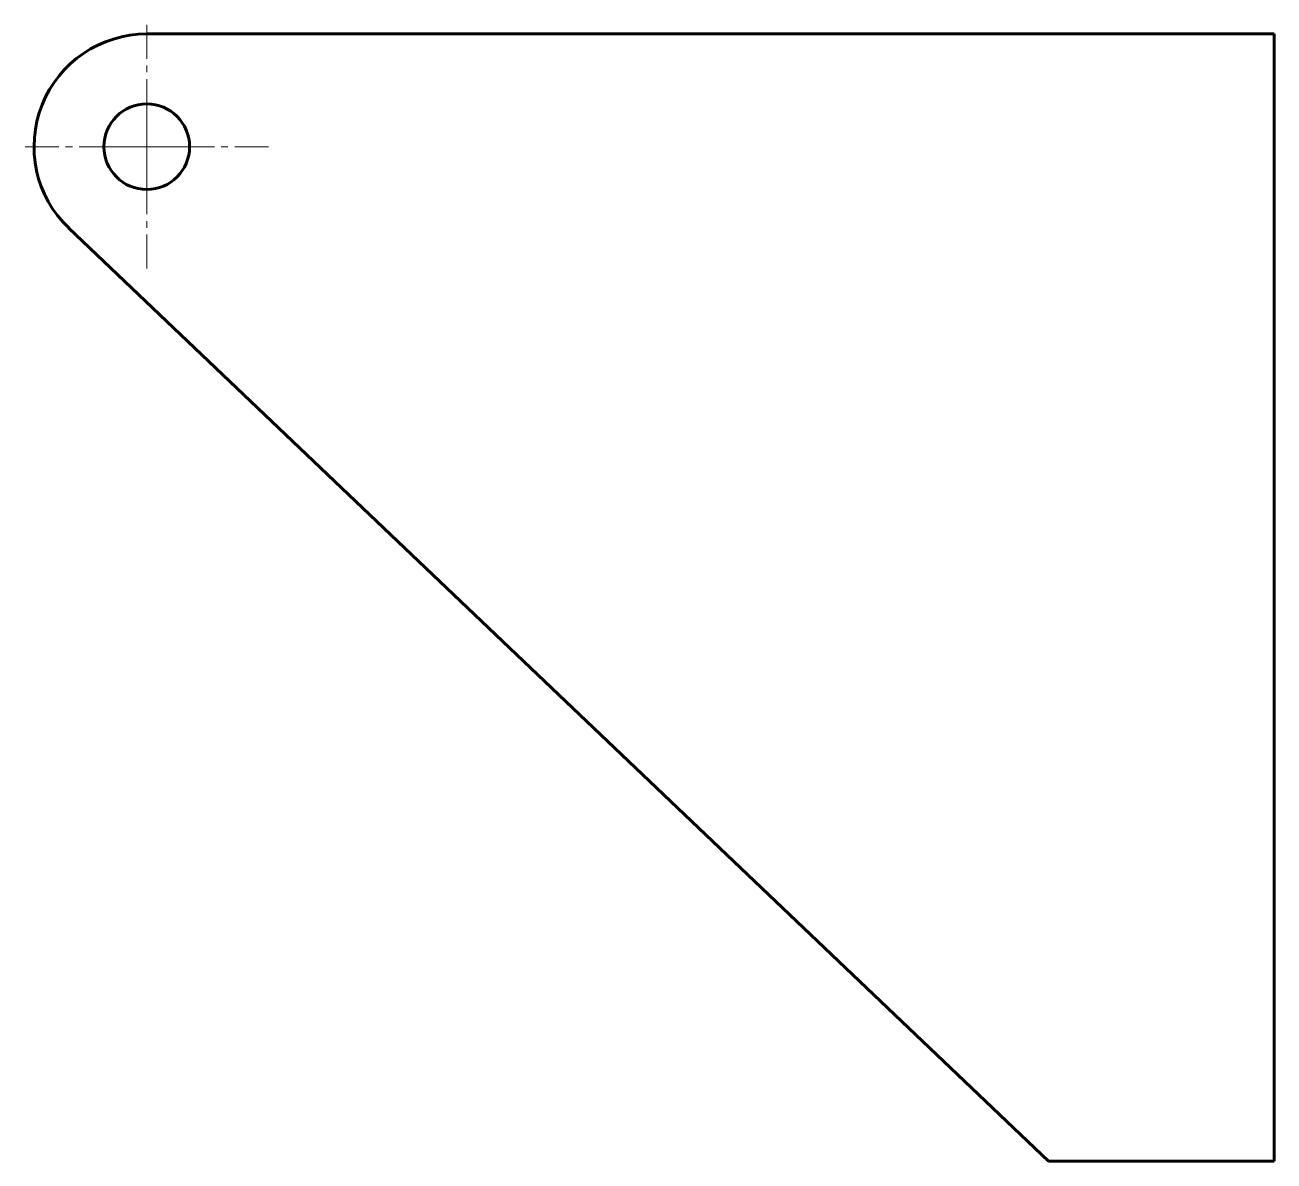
# Model space of a CAD drawing. Header units: millimetres. Extents: x -335 to -58, y 102 to 354.
import ezdxf

# ---------------------------------------------------------------- set-up
doc = ezdxf.new("R2010")
doc.units = ezdxf.units.MM
doc.linetypes.add('K5LT_AXLED', pattern=[19.5, 15, -1.5, 1.5, -1.5])
doc.linetypes.add('K5LT_BASIC', pattern=[0])

# ---------------------------------------------------------------- blocks, each defined once
blk = doc.blocks.new('U0')
at = {"color": 30, "linetype": 'K5LT_AXLED', "lineweight": 18, "true_color": 0xff8000}
for q in [(-308.18, 353.58), (-335.18, 326.58), (-281.18, 326.58), (-308.18, 299.58)]:
    blk.add_line((-308.18, 326.58), q, dxfattribs=at)

msp = doc.modelspace()

# ---------------------------------------------------------------- linework, layer by layer
at = {"color": 5, "linetype": 'K5LT_BASIC', "lineweight": 60, "true_color": 0x0000ff}
for p, q in [((-58.18, 351.58), (-308.18, 351.58)), ((-58.18, 101.58), (-58.18, 351.58)), ((-108.18, 101.58), (-325.43, 308.48)), ((-58.18, 101.58), (-108.18, 101.58))]:
    msp.add_line(p, q, dxfattribs=at)
msp.add_circle((-308.18, 326.58), 9.5, dxfattribs=at)
msp.add_arc((-308.18, 326.58), 25, 90, 226.3972, dxfattribs=at)

# ---------------------------------------------------------------- block references
msp.add_blockref('U0', (0, 0))

doc.saveas('drawing.dxf')
